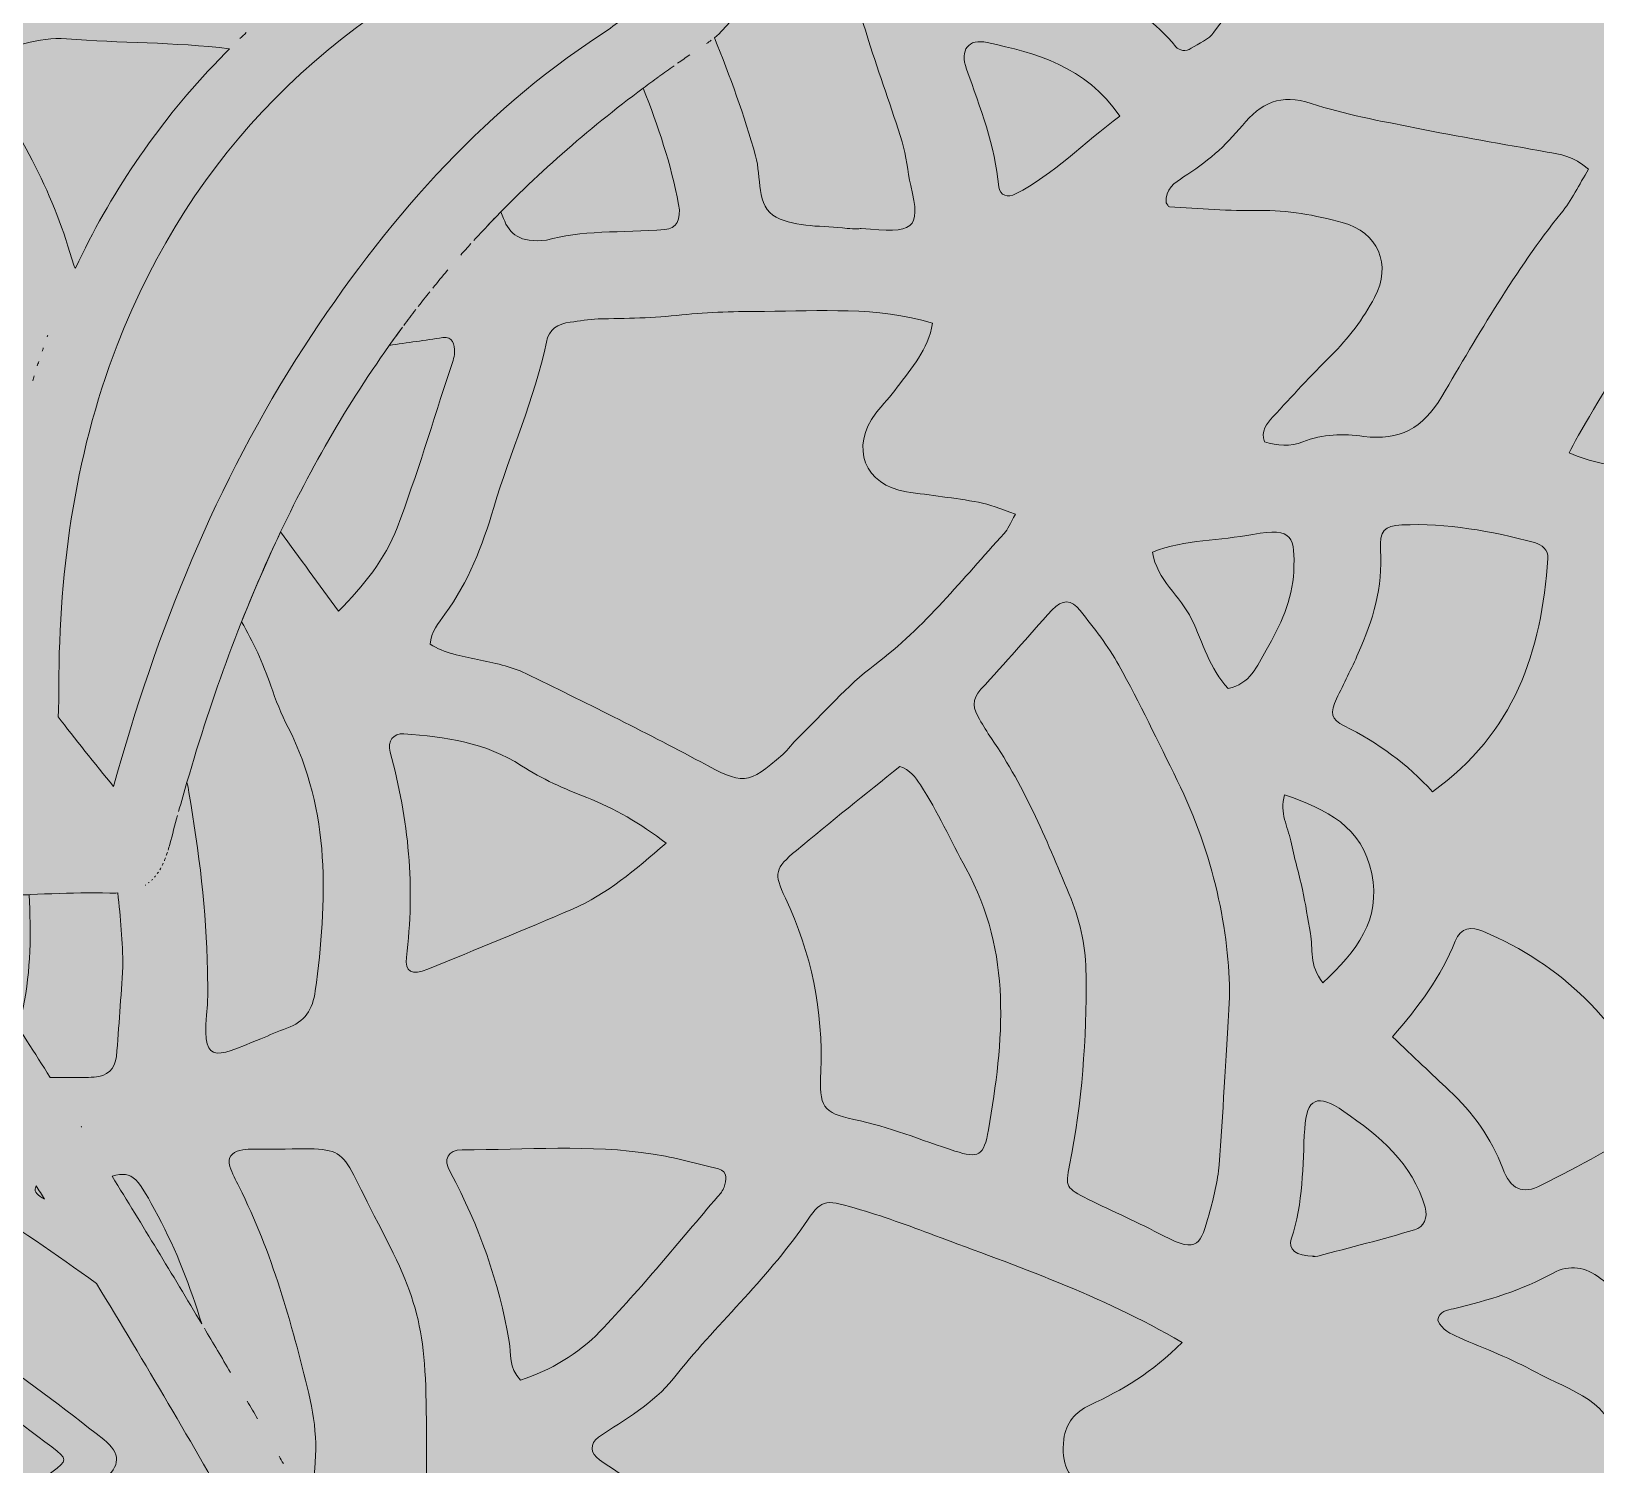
# Model space of a CAD drawing. Extents: x 31 to 2970, y -2969 to -30.
# Drawn here: x 1956.8 to 2419.7, y -1501.5 to -1077.1 of the extents above; entities that cross this region are included whole.
import ezdxf

# ---------------------------------------------------------------- set-up
doc = ezdxf.new("R2010")
doc.units = 0
doc.header["$MEASUREMENT"] = 0
doc.layers.add('Layer 1', color=7, linetype='Continuous')

# ---------------------------------------------------------------- blocks, each defined once
blk = doc.blocks.new('block 2')
at = {"layer": 'Layer 1', "lineweight": 0}
for points, knots in [([(2204.57, -1079.89), (2207.64, -1089.95), (2211.39, -1099.8), (2214.49, -1109.85), (2215.79, -1114.04), (2216.04, -1118.54), (2217.06, -1122.84), (2220.2, -1136.11), (2217.95, -1136.92), (2202.34, -1135.52), (2202.61, -1135.52), (2200.37, -1135.74), (2198.18, -1135.48), (2191.11, -1134.63), (2183.19, -1135.28), (2177.24, -1132.19), (2171.16, -1129.03), (2172.88, -1120.26), (2171.12, -1113.99), (2167.79, -1102.06), (2163.57, -1090.48), (2158.92, -1079.05), (2162.74, -1075.94), (2165.27, -1072.3), (2167.3, -1067.75), (2176, -1048.25), (2185.16, -1029.05), (2194.82, -1010.16), (2190.66, -1018.31), (2186.58, -1026.51), (2182.6, -1034.78), (2192.24, -1048.26), (2199.52, -1063.31), (2204.57, -1079.89)], [0, 0, 0, 0, 1, 1, 1, 2, 2, 2, 3, 3, 3, 4, 4, 4, 5, 5, 5, 6, 6, 6, 7, 7, 7, 8, 8, 8, 9, 9, 9, 10, 10, 10, 11, 11, 11, 11]), ([(2253.5, -1023.66), (2253.21, -1016.77), (2256.43, -1015.94), (2261.49, -1016.28), (2278.12, -1017.38), (2294.63, -1019.22), (2308.75, -1029.47), (2315.44, -1034.33), (2322.17, -1039.13), (2329.36, -1044.29), (2323.65, -1058.33), (2313.98, -1067.04), (2306.75, -1077.45), (2305.28, -1079.57), (2302.35, -1080.71), (2300.01, -1082.18), (2298.46, -1083.17), (2296.54, -1082.98), (2295.5, -1081.71), (2283.62, -1067.14), (2266.33, -1062.25), (2249.97, -1056.21), (2247.36, -1052.72), (2249.23, -1049.5), (2250.27, -1046.57), (2252.9, -1039.11), (2253.83, -1031.39), (2253.5, -1023.66)], [0, 0, 0, 0, 1, 1, 1, 2, 2, 2, 3, 3, 3, 4, 4, 4, 5, 5, 5, 6, 6, 6, 7, 7, 7, 8, 8, 8, 9, 9, 9, 9]), ([(2113.92, -1041.06), (2119.38, -1049.37), (2127.42, -1060.72), (2135.88, -1069.79), (2132.73, -1072.75), (2129.23, -1075.56), (2125.26, -1078.18), (2089.23, -1101.79), (2061.07, -1134.18), (2037.49, -1170.56), (2011.34, -1210.91), (1993.84, -1254.76), (1981.11, -1300.72), (1975.61, -1294.03), (1969.53, -1286.33), (1964.69, -1280.07), (1964.84, -1278.45), (1964.88, -1276.64), (1964.88, -1274.56), (1964.76, -1238.76), (1969.19, -1203.72), (1982.15, -1170.1), (2004.26, -1112.87), (2045.34, -1072.91), (2100.3, -1048.72), (2105.57, -1046.41), (2110.07, -1043.87), (2113.92, -1041.06)], [0, 0, 0, 0, 1, 1, 1, 2, 2, 2, 3, 3, 3, 4, 4, 4, 5, 5, 5, 6, 6, 6, 7, 7, 7, 8, 8, 8, 9, 9, 9, 9]), ([(2010.65, -1087.26), (1993.36, -1105.58), (1979.97, -1125.65), (1969.88, -1147.23), (1969.62, -1146.98), (1969.41, -1146.72), (1969.33, -1146.42), (1963.58, -1125.93), (1954.19, -1107.3), (1941.05, -1090.55), (1939.06, -1088), (1939.99, -1084.78), (1942.89, -1084.08), (1950.92, -1082.14), (1958.78, -1078.71), (1967.2, -1079.39), (1983.03, -1080.65), (1998.99, -1080.31), (2015.43, -1082.34), (2015.43, -1082.34), (2015.43, -1082.34), (2015.43, -1082.34), (2013.82, -1083.95), (2012.22, -1085.59), (2010.65, -1087.26)], [0, 0, 0, 0, 1, 1, 1, 2, 2, 2, 3, 3, 3, 4, 4, 4, 5, 5, 5, 6, 6, 6, 7, 7, 7, 8, 8, 8, 8]), ([(2018.52, -1079.33), (2019.15, -1078.73), (2019.76, -1078.12), (2020.39, -1077.52), (2019.76, -1078.12), (2019.15, -1078.73), (2018.52, -1079.33)], [0, 0, 0, 0, 1, 1, 1, 2, 2, 2, 2]), ([(2156.58, -1080.79), (2157.07, -1080.46), (2157.53, -1080.12), (2157.99, -1079.78), (2157.53, -1080.12), (2157.07, -1080.46), (2156.58, -1080.79)], [0, 0, 0, 0, 1, 1, 1, 2, 2, 2, 2]), ([(2278.9, -1102.28), (2268.11, -1110.3), (2259.36, -1119.45), (2248.07, -1125.3), (2245.84, -1126.46), (2243.34, -1125.86), (2243.09, -1123.21), (2241.93, -1111), (2237.63, -1099.74), (2233.53, -1088.36), (2231.46, -1082.61), (2234.1, -1079.25), (2239.64, -1080.47), (2254.19, -1083.67), (2268.63, -1087.3), (2278.9, -1102.28)], [0, 0, 0, 0, 1, 1, 1, 2, 2, 2, 3, 3, 3, 4, 4, 4, 5, 5, 5, 5]), ([(2142.51, -1090.56), (2143.99, -1089.48), (2145.48, -1088.42), (2146.98, -1087.36), (2145.48, -1088.42), (2143.99, -1089.48), (2142.51, -1090.56)], [0, 0, 0, 0, 1, 1, 1, 2, 2, 2, 2]), ([(2148.05, -1086.62), (2149.24, -1085.78), (2150.44, -1084.94), (2151.65, -1084.12), (2150.44, -1084.94), (2149.24, -1085.78), (2148.05, -1086.62)], [0, 0, 0, 0, 1, 1, 1, 2, 2, 2, 2]), ([(2137.85, -1093.98), (2139.37, -1092.85), (2140.89, -1091.73), (2142.42, -1090.62), (2140.89, -1091.73), (2139.37, -1092.85), (2137.85, -1093.98)], [0, 0, 0, 0, 1, 1, 1, 2, 2, 2, 2]), ([(2137.84, -1093.99), (2142.29, -1105.13), (2146.08, -1116.5), (2148.34, -1128.39), (2149.19, -1132.85), (2147.71, -1135.61), (2144.23, -1135.86), (2131.61, -1136.77), (2118.85, -1136.04), (2109.25, -1138.99), (2101.23, -1139.87), (2098.36, -1137.2), (2096.5, -1132.55), (2096.24, -1131.9), (2095.99, -1131.25), (2095.74, -1130.61), (2094.37, -1132), (2093.02, -1133.4), (2091.67, -1134.82), (2105.86, -1119.82), (2121.33, -1106.3), (2137.84, -1093.99)], [0, 0, 0, 0, 1, 1, 1, 2, 2, 2, 3, 3, 3, 4, 4, 4, 5, 5, 5, 6, 6, 6, 7, 7, 7, 7]), ([(2409.51, -1131), (2395.87, -1147.89), (2385.18, -1166.72), (2374.18, -1185.28), (2368.57, -1194.75), (2361.7, -1198.45), (2351.09, -1197.05), (2345.08, -1196.27), (2338.97, -1196.25), (2333.06, -1198.69), (2329.42, -1200.2), (2325.46, -1199.85), (2321.68, -1198.68), (2320.56, -1195.53), (2322.37, -1193.3), (2324.21, -1191.3), (2329.85, -1185.18), (2335.48, -1179.04), (2341.39, -1173.18), (2346.56, -1168.03), (2350.94, -1162.27), (2354.3, -1155.91), (2359.46, -1146.17), (2355.41, -1136.58), (2344.71, -1133.74), (2336.73, -1131.61), (2328.59, -1129.98), (2320.11, -1130.18), (2311.28, -1130.39), (2302.42, -1129.55), (2293.57, -1129.1), (2293.25, -1129.09), (2292.96, -1128.35), (2292.6, -1127.89), (2292.19, -1123.95), (2295.26, -1121.87), (2297.8, -1120.26), (2304.43, -1116.06), (2310.22, -1111.11), (2315.17, -1105.01), (2320.45, -1098.51), (2326.54, -1095.45), (2335.58, -1098.49), (2345.5, -1101.82), (2355.95, -1103.66), (2366.25, -1105.73), (2379.25, -1108.34), (2392.33, -1110.54), (2405.37, -1112.9), (2409.18, -1113.58), (2413.08, -1113.98), (2417.63, -1117.97), (2414.77, -1122.63), (2412.59, -1127.18), (2409.51, -1131)], [0, 0, 0, 0, 1, 1, 1, 2, 2, 2, 3, 3, 3, 4, 4, 4, 5, 5, 5, 6, 6, 6, 7, 7, 7, 8, 8, 8, 9, 9, 9, 10, 10, 10, 11, 11, 11, 12, 12, 12, 13, 13, 13, 14, 14, 14, 15, 15, 15, 16, 16, 16, 17, 17, 17, 18, 18, 18, 18]), ([(2087.75, -1139.04), (2089.03, -1137.63), (2090.33, -1136.24), (2091.64, -1134.86), (2090.33, -1136.24), (2089.04, -1137.64), (2087.75, -1139.04)], [0, 0, 0, 0, 1, 1, 1, 2, 2, 2, 2]), ([(2083.84, -1143.4), (2084.84, -1142.26), (2085.86, -1141.13), (2086.88, -1140), (2085.86, -1141.13), (2084.84, -1142.26), (2083.84, -1143.4)], [0, 0, 0, 0, 1, 1, 1, 2, 2, 2, 2]), ([(2568.32, -1254.6), (2554.5, -1251.62), (2542.74, -1244.48), (2531.45, -1237.02), (2519.3, -1228.99), (2505.74, -1224.28), (2492.65, -1218.51), (2487.27, -1216.14), (2480.52, -1217), (2474.94, -1214.92), (2460.76, -1209.63), (2445.95, -1208.4), (2431.19, -1206.61), (2424.59, -1205.81), (2418.07, -1204.66), (2411.93, -1201.95), (2416.44, -1191.94), (2444.99, -1147.29), (2451.41, -1140.55), (2452.24, -1145.76), (2452.67, -1150.49), (2453.79, -1155.06), (2458.63, -1174.83), (2466.42, -1192.84), (2484.17, -1204.76), (2498.57, -1214.42), (2514.07, -1219.72), (2531.24, -1214.48), (2539.18, -1212.05), (2543.64, -1214.35), (2547.72, -1220.77), (2554.23, -1231.04), (2560.29, -1241.64), (2568.44, -1250.8), (2568.92, -1251.33), (2568.42, -1252.72), (2568.32, -1254.6)], [0, 0, 0, 0, 1, 1, 1, 2, 2, 2, 3, 3, 3, 4, 4, 4, 5, 5, 5, 6, 6, 6, 7, 7, 7, 8, 8, 8, 9, 9, 9, 10, 10, 10, 11, 11, 11, 12, 12, 12, 12]), ([(2075.59, -1153.17), (2077, -1151.43), (2078.43, -1149.7), (2079.88, -1147.99), (2079.94, -1147.91), (2080, -1147.85), (2080.06, -1147.77), (2080, -1147.85), (2079.94, -1147.92), (2079.88, -1147.99), (2078.43, -1149.7), (2077, -1151.43), (2075.59, -1153.17)], [0, 0, 0, 0, 1, 1, 1, 2, 2, 2, 3, 3, 3, 4, 4, 4, 4]), ([(2071.3, -1158.58), (2072.41, -1157.15), (2073.54, -1155.72), (2074.69, -1154.3), (2073.55, -1155.72), (2072.41, -1157.15), (2071.3, -1158.58)], [0, 0, 0, 0, 1, 1, 1, 2, 2, 2, 2]), ([(2066.99, -1164.26), (2068.17, -1162.68), (2069.36, -1161.11), (2070.56, -1159.54), (2069.36, -1161.11), (2068.17, -1162.68), (2066.99, -1164.26)], [0, 0, 0, 0, 1, 1, 1, 2, 2, 2, 2]), ([(2215.77, -1213.46), (2222.88, -1214.52), (2230.04, -1215.3), (2237.12, -1216.54), (2240.31, -1217.11), (2243.35, -1218.51), (2248, -1220.04), (2246.34, -1222.99), (2245.78, -1224.62), (2244.71, -1225.78), (2232.39, -1239.16), (2221.18, -1253.53), (2206.44, -1264.67), (2198.13, -1270.94), (2191.18, -1279.01), (2183.67, -1286.31), (2182.08, -1287.85), (2180.81, -1289.74), (2179.17, -1291.2), (2168.82, -1300.45), (2167.35, -1300.14), (2154.87, -1293.44), (2137.83, -1284.29), (2120.48, -1275.71), (2103.08, -1267.26), (2098.68, -1265.12), (2093.65, -1264.13), (2088.8, -1263.09), (2083.94, -1262.04), (2079.04, -1261.31), (2074.79, -1258.56), (2075.01, -1254.92), (2077.27, -1252.36), (2079.2, -1249.69), (2086.12, -1240.13), (2090.27, -1229.46), (2093.62, -1218.16), (2098.49, -1201.73), (2105.77, -1186.05), (2109.19, -1169.13), (2109.96, -1165.35), (2112.63, -1163.7), (2116.25, -1163.26), (2119, -1162.93), (2121.75, -1162.37), (2124.5, -1162.29), (2132.76, -1162.08), (2140.94, -1162.08), (2149.25, -1161.1), (2157.25, -1160.17), (2165.62, -1160.11), (2173.76, -1160.07), (2190.18, -1160.01), (2206.88, -1158.58), (2223.47, -1163.51), (2222.27, -1171.55), (2217.16, -1176.79), (2213.06, -1182.53), (2211.13, -1185.22), (2208.74, -1187.58), (2206.72, -1190.2), (2198.96, -1200.25), (2203.38, -1211.61), (2215.77, -1213.46)], [0, 0, 0, 0, 1, 1, 1, 2, 2, 2, 3, 3, 3, 4, 4, 4, 5, 5, 5, 6, 6, 6, 7, 7, 7, 8, 8, 8, 9, 9, 9, 10, 10, 10, 11, 11, 11, 12, 12, 12, 13, 13, 13, 14, 14, 14, 15, 15, 15, 16, 16, 16, 17, 17, 17, 18, 18, 18, 19, 19, 19, 20, 20, 20, 21, 21, 21, 21]), ([(2078.59, -1167.79), (2081.43, -1167.32), (2082.15, -1169.89), (2082.03, -1172.18), (2081.95, -1173.79), (2081.3, -1175.4), (2080.78, -1176.98), (2075.61, -1192.72), (2070.89, -1208.64), (2065.03, -1224.11), (2061.5, -1233.43), (2055.07, -1241.28), (2047.71, -1248.82), (2041.89, -1240.82), (2036.14, -1233.1), (2030.56, -1225.32), (2040.59, -1204.18), (2052.44, -1183.92), (2066.61, -1164.77), (2065.29, -1166.56), (2063.99, -1168.35), (2062.7, -1170.16), (2067.98, -1169.28), (2073.31, -1168.67), (2078.59, -1167.79)], [0, 0, 0, 0, 1, 1, 1, 2, 2, 2, 3, 3, 3, 4, 4, 4, 5, 5, 5, 6, 6, 6, 7, 7, 7, 8, 8, 8, 8]), ([(1959.98, -1171.86), (1960.09, -1171.54), (1960.21, -1171.21), (1960.32, -1170.88), (1960.21, -1171.21), (1960.09, -1171.54), (1959.98, -1171.86)], [0, 0, 0, 0, 1, 1, 1, 2, 2, 2, 2]), ([(1961.49, -1167.55), (1961.55, -1167.4), (1961.6, -1167.25), (1961.66, -1167.11), (1961.6, -1167.25), (1961.55, -1167.4), (1961.49, -1167.55)], [0, 0, 0, 0, 1, 1, 1, 2, 2, 2, 2]), ([(1958.54, -1176.21), (1958.68, -1175.79), (1958.82, -1175.36), (1958.96, -1174.94), (1958.82, -1175.36), (1958.68, -1175.79), (1958.54, -1176.21)], [0, 0, 0, 0, 1, 1, 1, 2, 2, 2, 2]), ([(1957.18, -1180.59), (1957.33, -1180.11), (1957.48, -1179.62), (1957.63, -1179.14), (1957.48, -1179.62), (1957.33, -1180.11), (1957.18, -1180.59)], [0, 0, 0, 0, 1, 1, 1, 2, 2, 2, 2]), ([(2027.66, -1270.94), (2029.08, -1275.13), (2030.79, -1279.26), (2032.78, -1283.2), (2045.46, -1308.19), (2044.38, -1334.53), (2040.82, -1361.19), (2040.08, -1366.7), (2037.72, -1370.41), (2032.41, -1372.24), (2029.8, -1373.14), (2027.29, -1374.34), (2024.73, -1375.38), (2010.35, -1381.26), (2007.07, -1383.54), (2008.87, -1365.23), (2009.19, -1361.93), (2008.91, -1358.58), (2008.91, -1355.26), (2008.64, -1337.5), (2006.38, -1319.97), (2003.43, -1302.46), (2003.26, -1301.44), (2003.06, -1300.44), (2002.84, -1299.44), (2010.29, -1273.89), (2019.29, -1249.06), (2030.56, -1225.32), (2026.41, -1234.06), (2022.57, -1242.95), (2019, -1251.96), (2022.46, -1257.87), (2025.37, -1264.18), (2027.66, -1270.94)], [0, 0, 0, 0, 1, 1, 1, 2, 2, 2, 3, 3, 3, 4, 4, 4, 5, 5, 5, 6, 6, 6, 7, 7, 7, 8, 8, 8, 9, 9, 9, 10, 10, 10, 11, 11, 11, 11]), ([(2330.37, -1237.03), (2330.04, -1245.5), (2326.35, -1253.14), (2322.23, -1260.36), (2319.58, -1265), (2317.37, -1270.49), (2310.99, -1271.69), (2305.46, -1265.84), (2303.49, -1258.12), (2300.17, -1251.19), (2296.89, -1244.32), (2289.89, -1239.56), (2288.54, -1231.32), (2298.47, -1227.49), (2308.59, -1227.94), (2318.28, -1226.08), (2330.35, -1223.75), (2330.76, -1227.11), (2330.37, -1237.03)], [0, 0, 0, 0, 1, 1, 1, 2, 2, 2, 3, 3, 3, 4, 4, 4, 5, 5, 5, 6, 6, 6, 6]), ([(2356.08, -1230.76), (2355.73, -1224.89), (2357.16, -1223.52), (2362.37, -1223.28), (2375.75, -1222.69), (2388.78, -1225.07), (2401.64, -1228.49), (2403.88, -1229.09), (2405.72, -1230.69), (2405.56, -1233.17), (2403.82, -1260.7), (2395.55, -1285.07), (2371.42, -1302.25), (2364.04, -1294.13), (2355.27, -1287.65), (2345.3, -1282.75), (2341.34, -1280.81), (2341.07, -1278.88), (2343.06, -1274.72), (2345.21, -1270.24), (2347.45, -1265.81), (2349.48, -1261.28), (2353.82, -1251.59), (2356.75, -1241.64), (2356.08, -1230.76)], [0, 0, 0, 0, 1, 1, 1, 2, 2, 2, 3, 3, 3, 4, 4, 4, 5, 5, 5, 6, 6, 6, 7, 7, 7, 8, 8, 8, 8]), ([(2291.86, -1433.72), (2284.54, -1429.83), (2276.9, -1426.55), (2269.49, -1422.84), (2263.04, -1419.61), (2262.7, -1419.24), (2264.01, -1412.75), (2267.74, -1394.2), (2269.11, -1375.49), (2268.92, -1356.58), (2268.83, -1348.67), (2267.49, -1341.23), (2264.47, -1333.95), (2257.67, -1317.59), (2251.05, -1301.15), (2240.9, -1286.46), (2239.64, -1284.64), (2238.54, -1282.7), (2237.38, -1280.81), (2235.51, -1277.76), (2234.95, -1275.02), (2237.82, -1271.92), (2244.97, -1264.23), (2251.75, -1256.19), (2258.85, -1248.45), (2261.79, -1245.24), (2264.64, -1245.26), (2267.2, -1248.58), (2271.25, -1253.82), (2275.48, -1259.06), (2278.65, -1264.83), (2284.77, -1275.99), (2290.26, -1287.49), (2295.91, -1298.9), (2306.68, -1320.63), (2311.38, -1343.74), (2311.38, -1363.08), (2310.18, -1382.81), (2309.45, -1397.75), (2308.28, -1412.66), (2307.89, -1417.59), (2306.67, -1422.51), (2305.33, -1427.3), (2302.9, -1435.98), (2302.2, -1439.22), (2291.86, -1433.72)], [0, 0, 0, 0, 1, 1, 1, 2, 2, 2, 3, 3, 3, 4, 4, 4, 5, 5, 5, 6, 6, 6, 7, 7, 7, 8, 8, 8, 9, 9, 9, 10, 10, 10, 11, 11, 11, 12, 12, 12, 13, 13, 13, 14, 14, 14, 15, 15, 15, 15]), ([(2062.97, -1290.53), (2062.06, -1287.22), (2063.96, -1284.91), (2067.05, -1285.11), (2079.28, -1285.91), (2091.28, -1287.73), (2101.84, -1294.56), (2107.92, -1298.49), (2114.44, -1301.38), (2121.17, -1303.98), (2129.38, -1307.14), (2136.92, -1311.54), (2144.63, -1317.46), (2135.43, -1325.44), (2127.13, -1332.6), (2116.93, -1336.98), (2102.72, -1343.08), (2088.41, -1348.94), (2074.1, -1354.79), (2069.45, -1356.7), (2067.23, -1355.53), (2067.77, -1351.3), (2070.39, -1330.69), (2068.48, -1310.49), (2062.97, -1290.53)], [0, 0, 0, 0, 1, 1, 1, 2, 2, 2, 3, 3, 3, 4, 4, 4, 5, 5, 5, 6, 6, 6, 7, 7, 7, 8, 8, 8, 8]), ([(2179.92, -1333.74), (2176.42, -1326.3), (2176.81, -1324.99), (2183.21, -1319.62), (2193.32, -1311.15), (2203.67, -1302.97), (2213.79, -1294.76), (2216.86, -1295.74), (2218.38, -1297.97), (2219.9, -1300.26), (2225.09, -1308.11), (2228.81, -1316.75), (2233.34, -1324.92), (2247.19, -1349.9), (2244.54, -1376.03), (2240.04, -1402.37), (2238.72, -1410.11), (2236.97, -1410.83), (2230.1, -1408.62), (2220.16, -1405.42), (2210.55, -1401.36), (2200.2, -1399.24), (2190.97, -1397.35), (2189.92, -1395.42), (2190.39, -1385.11), (2191.2, -1367.05), (2187.61, -1350.05), (2179.92, -1333.74)], [0, 0, 0, 0, 1, 1, 1, 2, 2, 2, 3, 3, 3, 4, 4, 4, 5, 5, 5, 6, 6, 6, 7, 7, 7, 8, 8, 8, 9, 9, 9, 9]), ([(2000.37, -1308.12), (2001.17, -1305.22), (2001.99, -1302.33), (2002.83, -1299.45), (2001.99, -1302.33), (2001.18, -1305.22), (2000.37, -1308.12)], [0, 0, 0, 0, 1, 1, 1, 2, 2, 2, 2]), ([(2353.45, -1326.45), (2356.21, -1340.23), (2349.14, -1349.39), (2338.96, -1358.78), (2334.85, -1353.77), (2336.13, -1348.68), (2335.33, -1344.2), (2334.56, -1339.86), (2333.89, -1335.5), (2332.95, -1331.19), (2331.9, -1326.35), (2330.45, -1321.6), (2329.48, -1316.75), (2328.65, -1312.62), (2326.1, -1308.63), (2327.69, -1303.19), (2340.14, -1307.49), (2350.66, -1312.53), (2353.45, -1326.45)], [0, 0, 0, 0, 1, 1, 1, 2, 2, 2, 3, 3, 3, 4, 4, 4, 5, 5, 5, 6, 6, 6, 6]), ([(1997.76, -1317.8), (1997.6, -1318.4), (1997.44, -1318.98), (1997.26, -1319.55), (1997.44, -1318.98), (1997.6, -1318.4), (1997.76, -1317.8), (1998.51, -1314.94), (1999.28, -1312.09), (2000.06, -1309.25), (1999.28, -1312.09), (1998.51, -1314.94), (1997.76, -1317.8)], [0, 0, 0, 0, 1, 1, 1, 2, 2, 2, 3, 3, 3, 4, 4, 4, 4]), ([(1995.5, -1324.06), (1995.61, -1323.85), (1995.71, -1323.62), (1995.82, -1323.4), (1995.71, -1323.62), (1995.61, -1323.85), (1995.5, -1324.06)], [0, 0, 0, 0, 1, 1, 1, 2, 2, 2, 2]), ([(1996.14, -1322.67), (1996.25, -1322.41), (1996.36, -1322.14), (1996.46, -1321.86), (1996.36, -1322.14), (1996.25, -1322.41), (1996.14, -1322.67)], [0, 0, 0, 0, 1, 1, 1, 2, 2, 2, 2]), ([(1996.73, -1321.17), (1996.85, -1320.83), (1996.96, -1320.47), (1997.08, -1320.12), (1996.96, -1320.47), (1996.85, -1320.83), (1996.73, -1321.17)], [0, 0, 0, 0, 1, 1, 1, 2, 2, 2, 2]), ([(1992.36, -1328.46), (1992.45, -1328.37), (1992.55, -1328.28), (1992.65, -1328.18), (1992.55, -1328.27), (1992.45, -1328.37), (1992.36, -1328.46)], [0, 0, 0, 0, 1, 1, 1, 2, 2, 2, 2]), ([(1993.24, -1327.53), (1993.34, -1327.41), (1993.44, -1327.29), (1993.54, -1327.17), (1993.44, -1327.29), (1993.34, -1327.41), (1993.24, -1327.53)], [0, 0, 0, 0, 1, 1, 1, 2, 2, 2, 2]), ([(1994.06, -1326.49), (1994.16, -1326.34), (1994.26, -1326.19), (1994.37, -1326.04), (1994.26, -1326.19), (1994.16, -1326.34), (1994.06, -1326.49)], [0, 0, 0, 0, 1, 1, 1, 2, 2, 2, 2]), ([(1994.81, -1325.33), (1994.92, -1325.15), (1995.02, -1324.97), (1995.12, -1324.78), (1995.02, -1324.97), (1994.92, -1325.15), (1994.81, -1325.33)], [0, 0, 0, 0, 1, 1, 1, 2, 2, 2, 2]), ([(1983.89, -1354.09), (1983.26, -1362.94), (1982.75, -1371.8), (1981.94, -1380.63), (1981.6, -1384.37), (1979.23, -1386.52), (1975.35, -1386.74), (1974.24, -1386.8), (1973.13, -1386.89), (1972.02, -1386.88), (1968.17, -1386.82), (1964.98, -1386.87), (1962.36, -1386.83), (1957.79, -1379.61), (1953.2, -1372.41), (1948.57, -1365.22), (1950.1, -1367.6), (1951.62, -1369.99), (1953.15, -1372.37), (1953.48, -1370.53), (1953.88, -1368.46), (1954.37, -1366.12), (1956.66, -1355.12), (1956.7, -1343.92), (1956.14, -1332.73), (1952.67, -1332.89), (1949.2, -1333.07), (1945.73, -1333.25), (1957.15, -1332.66), (1968.57, -1332.01), (1979.99, -1332.26), (1980.83, -1332.28), (1981.61, -1332.25), (1982.38, -1332.21), (1982.37, -1332.21), (1982.37, -1332.21), (1982.37, -1332.21), (1983.19, -1339.47), (1983.78, -1346.75), (1983.89, -1354.09)], [0, 0, 0, 0, 1, 1, 1, 2, 2, 2, 3, 3, 3, 4, 4, 4, 5, 5, 5, 6, 6, 6, 7, 7, 7, 8, 8, 8, 9, 9, 9, 10, 10, 10, 11, 11, 11, 12, 12, 12, 13, 13, 13, 13]), ([(1990.45, -1329.95), (1990.5, -1329.92), (1990.55, -1329.89), (1990.6, -1329.86), (1990.55, -1329.89), (1990.5, -1329.92), (1990.45, -1329.95)], [0, 0, 0, 0, 1, 1, 1, 2, 2, 2, 2]), ([(1991.42, -1329.27), (1991.5, -1329.2), (1991.58, -1329.14), (1991.67, -1329.08), (1991.58, -1329.14), (1991.5, -1329.2), (1991.42, -1329.27)], [0, 0, 0, 0, 1, 1, 1, 2, 2, 2, 2]), ([(2437.49, -1393.3), (2438.66, -1395.78), (2438.02, -1397.69), (2436.28, -1399.15), (2426.42, -1407.36), (2414.89, -1412.88), (2403.63, -1418.74), (2398.06, -1421.63), (2394.54, -1419.88), (2392.22, -1413.78), (2388.78, -1404.74), (2383.39, -1397.2), (2376.39, -1390.67), (2371.15, -1385.78), (2365.95, -1380.83), (2359.57, -1374.82), (2367.4, -1365.81), (2374.07, -1356.98), (2378.13, -1346.49), (2379.73, -1342.35), (2383.13, -1342.17), (2386.34, -1343.53), (2409.82, -1353.47), (2426.68, -1370.28), (2437.49, -1393.3)], [0, 0, 0, 0, 1, 1, 1, 2, 2, 2, 3, 3, 3, 4, 4, 4, 5, 5, 5, 6, 6, 6, 7, 7, 7, 8, 8, 8, 8]), ([(2329.62, -1434.67), (2333.3, -1424.03), (2332.95, -1412.98), (2333.63, -1402), (2334.2, -1392.93), (2337.39, -1391.49), (2345.19, -1396.88), (2355.69, -1404.15), (2365.48, -1412.18), (2369.26, -1425.23), (2370.17, -1428.36), (2368.95, -1431.08), (2366.15, -1431.92), (2356.68, -1434.78), (2347.08, -1437.18), (2337.52, -1439.69), (2336.49, -1439.96), (2335.33, -1439.72), (2336.41, -1439.72), (2330.99, -1439.82), (2328.61, -1437.57), (2329.62, -1434.67)], [0, 0, 0, 0, 1, 1, 1, 2, 2, 2, 3, 3, 3, 4, 4, 4, 5, 5, 5, 6, 6, 6, 7, 7, 7, 7]), ([(1976.03, -1447.8), (1990.42, -1471.38), (2004.38, -1495.22), (2018.03, -1519.26), (2010.72, -1525.57), (2003.15, -1531.57), (1995.53, -1537.49), (1966.15, -1560.26), (1935.19, -1580.61), (1902.99, -1599.18), (1899.61, -1601.15), (1897.72, -1601.34), (1895.18, -1597.8), (1890.42, -1591.18), (1885.22, -1584.88), (1879.76, -1578.84), (1876.72, -1575.49), (1877.57, -1574.26), (1881.03, -1572.18), (1908.49, -1555.68), (1935.49, -1538.41), (1961.19, -1519.22), (1966.92, -1514.95), (1972.53, -1510.49), (1978.11, -1505.99), (1983.22, -1501.84), (1983.34, -1498.14), (1978.19, -1494.03), (1966.38, -1484.57), (1954.15, -1475.64), (1941.8, -1466.91), (1921.95, -1452.88), (1901.53, -1439.8), (1880.65, -1427.37), (1877.65, -1425.61), (1876.68, -1424.49), (1879.45, -1421.37), (1885.22, -1414.95), (1890.53, -1408.11), (1895.84, -1401.3), (1897.65, -1398.95), (1899.03, -1398.37), (1901.8, -1399.99), (1927.34, -1414.8), (1952.22, -1430.57), (1976.03, -1447.8)], [0, 0, 0, 0, 1, 1, 1, 2, 2, 2, 3, 3, 3, 4, 4, 4, 5, 5, 5, 6, 6, 6, 7, 7, 7, 8, 8, 8, 9, 9, 9, 10, 10, 10, 11, 11, 11, 12, 12, 12, 13, 13, 13, 14, 14, 14, 15, 15, 15, 15]), ([(1971.52, -1401.38), (1971.56, -1401.44), (1971.6, -1401.51), (1971.64, -1401.58), (1971.6, -1401.51), (1971.56, -1401.44), (1971.52, -1401.38)], [0, 0, 0, 0, 1, 1, 1, 2, 2, 2, 2]), ([(2038.53, -1513.67), (2038.54, -1513.68), (2038.55, -1513.7), (2038.56, -1513.71), (2038.85, -1512.48), (2039.14, -1511.25), (2039.43, -1510.02), (2041.74, -1500.02), (2041.29, -1490.21), (2038.9, -1480.42), (2033.77, -1459.43), (2028.01, -1438.64), (2018.26, -1419.19), (2017.27, -1417.22), (2016.21, -1415.26), (2015.52, -1413.18), (2014.64, -1410.56), (2016.13, -1409.06), (2018.52, -1408.41), (2019.58, -1408.13), (2020.72, -1408.07), (2021.82, -1408.08), (2053.3, -1408.27), (2045.82, -1404.25), (2059.48, -1430.16), (2072.68, -1455.19), (2073.85, -1463.22), (2073.68, -1497.25), (2073.67, -1513.87), (2073.97, -1530.43), (2067.42, -1546.32), (2065.93, -1549.94), (2064.31, -1553.48), (2062.62, -1556.99), (2062.83, -1557.38), (2063.04, -1557.77), (2063.25, -1558.17), (2055.15, -1543.25), (2046.91, -1528.42), (2038.53, -1513.67)], [0, 0, 0, 0, 1, 1, 1, 2, 2, 2, 3, 3, 3, 4, 4, 4, 5, 5, 5, 6, 6, 6, 7, 7, 7, 8, 8, 8, 9, 9, 9, 10, 10, 10, 11, 11, 11, 12, 12, 12, 13, 13, 13, 13]), ([(2084.31, -1408.27), (2103.15, -1408.27), (2122.04, -1406.57), (2140.79, -1409.5), (2147.31, -1410.52), (2153.71, -1412.27), (2160.11, -1413.93), (2163.07, -1414.7), (2162.49, -1417.2), (2161.8, -1419.31), (2161.47, -1420.32), (2160.7, -1421.23), (2159.98, -1422.06), (2148.41, -1435.46), (2137.27, -1449.28), (2125.03, -1462.05), (2118.65, -1468.69), (2110.38, -1473.55), (2101.57, -1476.42), (2097.96, -1472.78), (2098.83, -1468.62), (2098.2, -1464.99), (2095.12, -1447.35), (2089.37, -1430.71), (2080.78, -1415), (2078.54, -1410.91), (2080.01, -1408.27), (2084.31, -1408.27)], [0, 0, 0, 0, 1, 1, 1, 2, 2, 2, 3, 3, 3, 4, 4, 4, 5, 5, 5, 6, 6, 6, 7, 7, 7, 8, 8, 8, 9, 9, 9, 9]), ([(1980.67, -1416.08), (1980.67, -1416.08), (1980.67, -1416.08), (1980.67, -1416.09), (1987, -1414.12), (1988.47, -1416.99), (1994.28, -1427.85), (1999.76, -1438.11), (2003.84, -1448.84), (2007.22, -1459.8), (2007.22, -1459.8), (2007.22, -1459.8), (2007.23, -1459.81), (1998.5, -1445.16), (1989.64, -1430.59), (1980.67, -1416.08)], [0, 0, 0, 0, 1, 1, 1, 2, 2, 2, 3, 3, 3, 4, 4, 4, 5, 5, 5, 5]), ([(1958.22, -1418.95), (1959.03, -1420.26), (1959.88, -1421.57), (1960.69, -1422.91), (1960.45, -1422.76), (1960.26, -1422.61), (1960.03, -1422.49), (1958.15, -1421.22), (1957.34, -1420.41), (1958.22, -1418.95)], [0, 0, 0, 0, 1, 1, 1, 2, 2, 2, 3, 3, 3, 3]), ([(2269.75, -1509.14), (2273.58, -1511.36), (2277.69, -1513.14), (2281.41, -1515.51), (2286.46, -1518.74), (2291.27, -1522.35), (2295.66, -1525.43), (2295.22, -1530.97), (2291.32, -1531.53), (2288.7, -1532.73), (2273.13, -1539.87), (2258.05, -1548.09), (2241.36, -1552.76), (2231.31, -1555.57), (2221.73, -1560.03), (2211.94, -1563.75), (2208.85, -1564.92), (2205.83, -1566.38), (2202.66, -1567.2), (2191.87, -1569.99), (2192.25, -1571.79), (2183.63, -1560.6), (2171.81, -1545.26), (2158.65, -1530.95), (2145.93, -1516.31), (2140.04, -1509.53), (2132.28, -1505.04), (2124.95, -1500.04), (2122.11, -1498.1), (2121.96, -1495.18), (2124.64, -1493.35), (2132.42, -1488.02), (2140.88, -1483.41), (2146.81, -1475.93), (2159.2, -1460.28), (2174.2, -1446.88), (2185.58, -1430.36), (2190.73, -1422.88), (2191.06, -1422.79), (2200.63, -1425.55), (2208.57, -1427.84), (2216.37, -1430.66), (2224.1, -1433.58), (2248.38, -1442.74), (2273.02, -1451.09), (2297.31, -1465.26), (2288.57, -1474.29), (2279.5, -1479.35), (2270.02, -1483.85), (2265.75, -1485.88), (2262.97, -1489.04), (2262.34, -1493.94), (2261.43, -1501.05), (2263.48, -1505.53), (2269.75, -1509.14)], [0, 0, 0, 0, 1, 1, 1, 2, 2, 2, 3, 3, 3, 4, 4, 4, 5, 5, 5, 6, 6, 6, 7, 7, 7, 8, 8, 8, 9, 9, 9, 10, 10, 10, 11, 11, 11, 12, 12, 12, 13, 13, 13, 14, 14, 14, 15, 15, 15, 16, 16, 16, 17, 17, 17, 18, 18, 18, 18]), ([(1815.45, -1494.22), (1813.45, -1492.07), (1812.8, -1490.76), (1815.49, -1488.41), (1833.49, -1472.61), (1850.26, -1455.53), (1865.8, -1437.26), (1868.3, -1434.34), (1870.07, -1434.49), (1873.03, -1436.34), (1892.07, -1447.95), (1910.92, -1459.95), (1929.49, -1472.3), (1940.92, -1479.88), (1951.95, -1487.95), (1962.84, -1496.22), (1967.65, -1499.88), (1967.61, -1500.11), (1962.84, -1503.68), (1944.18, -1517.65), (1925.07, -1530.88), (1905.38, -1543.38), (1894.45, -1550.3), (1883.45, -1557.22), (1872.45, -1564.11), (1871.53, -1564.72), (1870.45, -1565.11), (1869.76, -1565.41), (1867.99, -1565.57), (1867.3, -1564.65), (1866.57, -1563.76), (1850.84, -1545.11), (1834.22, -1527.3), (1815.57, -1511.49), (1813.11, -1509.38), (1813.07, -1508.07), (1815.34, -1505.72), (1820.03, -1500.84), (1819.99, -1499.11), (1815.45, -1494.22)], [0, 0, 0, 0, 1, 1, 1, 2, 2, 2, 3, 3, 3, 4, 4, 4, 5, 5, 5, 6, 6, 6, 7, 7, 7, 8, 8, 8, 9, 9, 9, 10, 10, 10, 11, 11, 11, 12, 12, 12, 13, 13, 13, 13]), ([(2402.05, -1474.09), (2394.82, -1470.07), (2386.95, -1467.2), (2379.36, -1463.83), (2376.83, -1462.7), (2374.25, -1461.63), (2373.03, -1458.73), (2373.29, -1455.98), (2375.95, -1455.7), (2377.67, -1455.29), (2387.91, -1452.87), (2397.85, -1449.83), (2407.15, -1444.74), (2411.97, -1442.11), (2416.75, -1442.92), (2421.15, -1446.31), (2423.78, -1448.33), (2426.64, -1450.06), (2429.4, -1451.92), (2445.47, -1462.74), (2460.09, -1475.65), (2477.45, -1484.63), (2482.78, -1487.39), (2487.39, -1491.53), (2494.37, -1496.48), (2487.78, -1501.25), (2483.25, -1505.36), (2478.02, -1508.15), (2460.79, -1517.32), (2446, -1529.98), (2429.96, -1540.83), (2416.75, -1549.76), (2415.93, -1554.4), (2397.23, -1543.75), (2393.46, -1541.61), (2389.28, -1539.93), (2384.62, -1539.96), (2380.04, -1539.98), (2376.24, -1537.67), (2372.65, -1535.01), (2374.22, -1530.76), (2378.27, -1529.83), (2381.7, -1528.23), (2388.21, -1525.18), (2395.09, -1522.8), (2401.37, -1519.35), (2411.27, -1513.9), (2425.13, -1510.92), (2425.5, -1496.94), (2425.89, -1482.64), (2411.89, -1479.56), (2402.05, -1474.09)], [0, 0, 0, 0, 1, 1, 1, 2, 2, 2, 3, 3, 3, 4, 4, 4, 5, 5, 5, 6, 6, 6, 7, 7, 7, 8, 8, 8, 9, 9, 9, 10, 10, 10, 11, 11, 11, 12, 12, 12, 13, 13, 13, 14, 14, 14, 15, 15, 15, 16, 16, 16, 17, 17, 17, 17]), ([(2007.98, -1461.07), (2010.57, -1465.43), (2013.15, -1469.8), (2015.72, -1474.17), (2013.15, -1469.8), (2010.57, -1465.43), (2007.98, -1461.07)], [0, 0, 0, 0, 1, 1, 1, 2, 2, 2, 2]), ([(2020.69, -1482.67), (2021.71, -1484.41), (2022.73, -1486.15), (2023.74, -1487.9), (2022.73, -1486.15), (2021.71, -1484.41), (2020.69, -1482.67)], [0, 0, 0, 0, 1, 1, 1, 2, 2, 2, 2]), ([(2030.15, -1498.99), (2030.55, -1499.69), (2030.96, -1500.4), (2031.36, -1501.1), (2030.96, -1500.4), (2030.55, -1499.69), (2030.15, -1498.99)], [0, 0, 0, 0, 1, 1, 1, 2, 2, 2, 2])]:
    blk.add_open_spline(points, degree=3, knots=knots, dxfattribs=at)

msp = doc.modelspace()

# ---------------------------------------------------------------- hatches: boundary and pattern name
at = {"layer": 'Layer 1', "true_color": 0xf8ec23}
h = msp.add_hatch(color=2, dxfattribs=at)
h.dxf.hatch_style = 2
h.paths.add_polyline_path([(2944.18, -30.37), (2908.97, -30.37), (2876.43, -30.37), (2852.69, -30.37), (2826.67, -30.37), (2789.09, -30.37), (2741.76, -30.37), (2619.81, -30.37), (2571.38, -30.37), (2533.69, -30.37), (2448.77, -30.37), (2417.53, -30.37), (2347.21, -30.37), (2307.57, -30.37), (2246.73, -30.37), (2221.16, -30.37), (2190.08, -30.37), (2164.16, -30.37), (2133.56, -30.37), (2063.65, -30.37), (2014.14, -30.37), (1982.09, -30.37), (1958.8, -30.37), (1857.85, -30.37), (1838.29, -30.37), (1812.45, -30.37), (1776.54, -30.37), (1705.12, -30.37), (1693.97, -30.37), (1305.87, -30.37), (1295.4, -30.37), (1223.78, -30.37), (1188.69, -30.37), (1163.24, -30.37), (1143.18, -30.37), (1041.74, -30.37), (1018.95, -30.37), (986.89, -30.37), (937, -30.37), (867.24, -30.37), (837.19, -30.37), (810.44, -30.37), (779.68, -30.37), (754.38, -30.37), (694, -30.37), (654.14, -30.37), (583.33, -30.37), (552.07, -30.37), (466.96, -30.37), (429.55, -30.37), (381.07, -30.37), (259.09, -30.37), (211.91, -30.37), (174.17, -30.37), (148.47, -30.37), (124.27, -30.37), (91.92, -30.37), (56.46, -30.37), (31.09, -30.37), (31.09, -54.87), (31.09, -89.2), (31.09, -179.23), (31.09, -214.96), (31.09, -260.42), (31.09, -378.66), (31.09, -426.62), (31.09, -476.43), (31.09, -550.35), (31.09, -581.86), (31.09, -654.17), (31.09, -694.22), (31.09, -751.16), (31.09, -776.51), (31.09, -807.81), (31.09, -833.54), (31.09, -864.28), (31.09, -929.41), (31.09, -980.06), (31.09, -1012.67), (31.09, -1041.24), (31.09, -1146.32), (31.09, -1159.54), (31.09, -1185.04), (31.09, -1225.46), (31.09, -1264.46), (31.09, -1302.1), (31.09, -1330.9), (31.09, -1333.8), (31.09, -1659.5), (31.09, -1662.34), (31.09, -1692.17), (31.09, -1724.32), (31.09, -1767.8), (31.09, -1808.18), (31.09, -1833.57), (31.09, -1847.38), (31.09, -1951.45), (31.09, -1980.34), (31.09, -2013.39), (31.09, -2063.61), (31.09, -2128.98), (31.09, -2159.42), (31.09, -2185.19), (31.09, -2216.74), (31.09, -2242.12), (31.09, -2299.96), (31.09, -2339.09), (31.09, -2410.8), (31.09, -2442.9), (31.09, -2533.87), (31.09, -2572.78), (31.09, -2613.33), (31.09, -2734.99), (31.09, -2775.34), (31.09, -2815.97), (31.09, -2837.4), (31.09, -2855.37), (31.09, -2914.54), (31.09, -2942.89), (31.09, -2969.08), (61.08, -2969.08), (98.82, -2969.08), (121.32, -2969.08), (140.38, -2969.08), (192.11, -2969.08), (227.2, -2969.08), (265.97, -2969.08), (381.87, -2969.08), (425.52, -2969.08), (472.93, -2969.08), (556.42, -2969.08), (588.3, -2969.08), (661.31, -2969.08), (701.61, -2969.08), (755.29, -2969.08), (780.94, -2969.08), (812.66, -2969.08), (838.34, -2969.08), (868.66, -2969.08), (928.97, -2969.08), (980.13, -2969.08), (1014.44, -2969.08), (1044.71, -2969.08), (1159.36, -2969.08), (1161.89, -2969.08), (1189.21, -2969.08), (1228.25, -2969.08), (1257.32, -2969.08), (1304.05, -2969.08), (1332.71, -2969.08), (1345.63, -2969.08), (1549.53, -2969.08), (1552.94, -2969.08), (1655.88, -2969.08), (1668.07, -2969.08), (1698.17, -2969.08), (1745.16, -2969.08), (1772.87, -2969.08), (1811.64, -2969.08), (1837.9, -2969.08), (1842.16, -2969.08), (1956.12, -2969.08), (1986.47, -2969.08), (2020.31, -2969.08), (2071.92, -2969.08), (2131.91, -2969.08), (2162.52, -2969.08), (2188.51, -2969.08), (2219.83, -2969.08), (2245.37, -2969.08), (2299.41, -2969.08), (2338.94, -2969.08), (2412.49, -2969.08), (2444.43, -2969.08), (2527.68, -2969.08), (2575.35, -2969.08), (2619.15, -2969.08), (2735.05, -2969.08), (2773.63, -2969.08), (2808.84, -2969.08), (2860.46, -2969.08), (2879.52, -2969.08), (2902.08, -2969.08), (2939.92, -2969.08), (2969.81, -2969.08), (2969.81, -2942.73), (2969.81, -2914.13), (2969.81, -2855.29), (2969.81, -2837.47), (2969.81, -2815.6), (2969.81, -2775.48), (2969.81, -2734.73), (2969.81, -2612.77), (2969.81, -2572.98), (2969.81, -2534.23), (2969.81, -2442.57), (2969.81, -2411.31), (2969.81, -2338.83), (2969.81, -2299.34), (2969.81, -2242.28), (2969.81, -2216.54), (2969.81, -2185.15), (2969.81, -2159.91), (2969.81, -2128.52), (2969.81, -2063.9), (2969.81, -2012.99), (2969.81, -1980.37), (2969.81, -1953.17), (2969.81, -1847.02), (2969.81, -1833.85), (2969.81, -1808.18), (2969.81, -1767.81), (2969.81, -1734.67), (2969.81, -1724.8), (2969.81, -1722.79), (2969.81, -1691.31), (2969.81, -1661.53), (2969.81, -1659.28), (2969.81, -1333.77), (2969.81, -1332.32), (2969.81, -1301.96), (2969.81, -1268.37), (2969.81, -1225.53), (2969.81, -1185.01), (2969.81, -1159.4), (2969.81, -1146.18), (2969.81, -1041.54), (2969.81, -1012.82), (2969.81, -979.73), (2969.81, -929.19), (2969.81, -864.38), (2969.81, -833.55), (2969.81, -807.53), (2969.81, -776.69), (2969.81, -750.67), (2969.81, -693.88), (2969.81, -654.2), (2969.81, -581.78), (2969.81, -550.3), (2969.81, -476.43), (2969.81, -426.65), (2969.81, -378.66), (2969.81, -260.89), (2969.81, -215.3), (2969.81, -179.55), (2969.81, -89.28), (2969.81, -54.9), (2969.81, -30.37)])

# ---------------------------------------------------------------- block references
at = {"layer": 'Layer 1'}
msp.add_blockref('block 2', (0, 0), dxfattribs=at)

doc.saveas('drawing.dxf')
